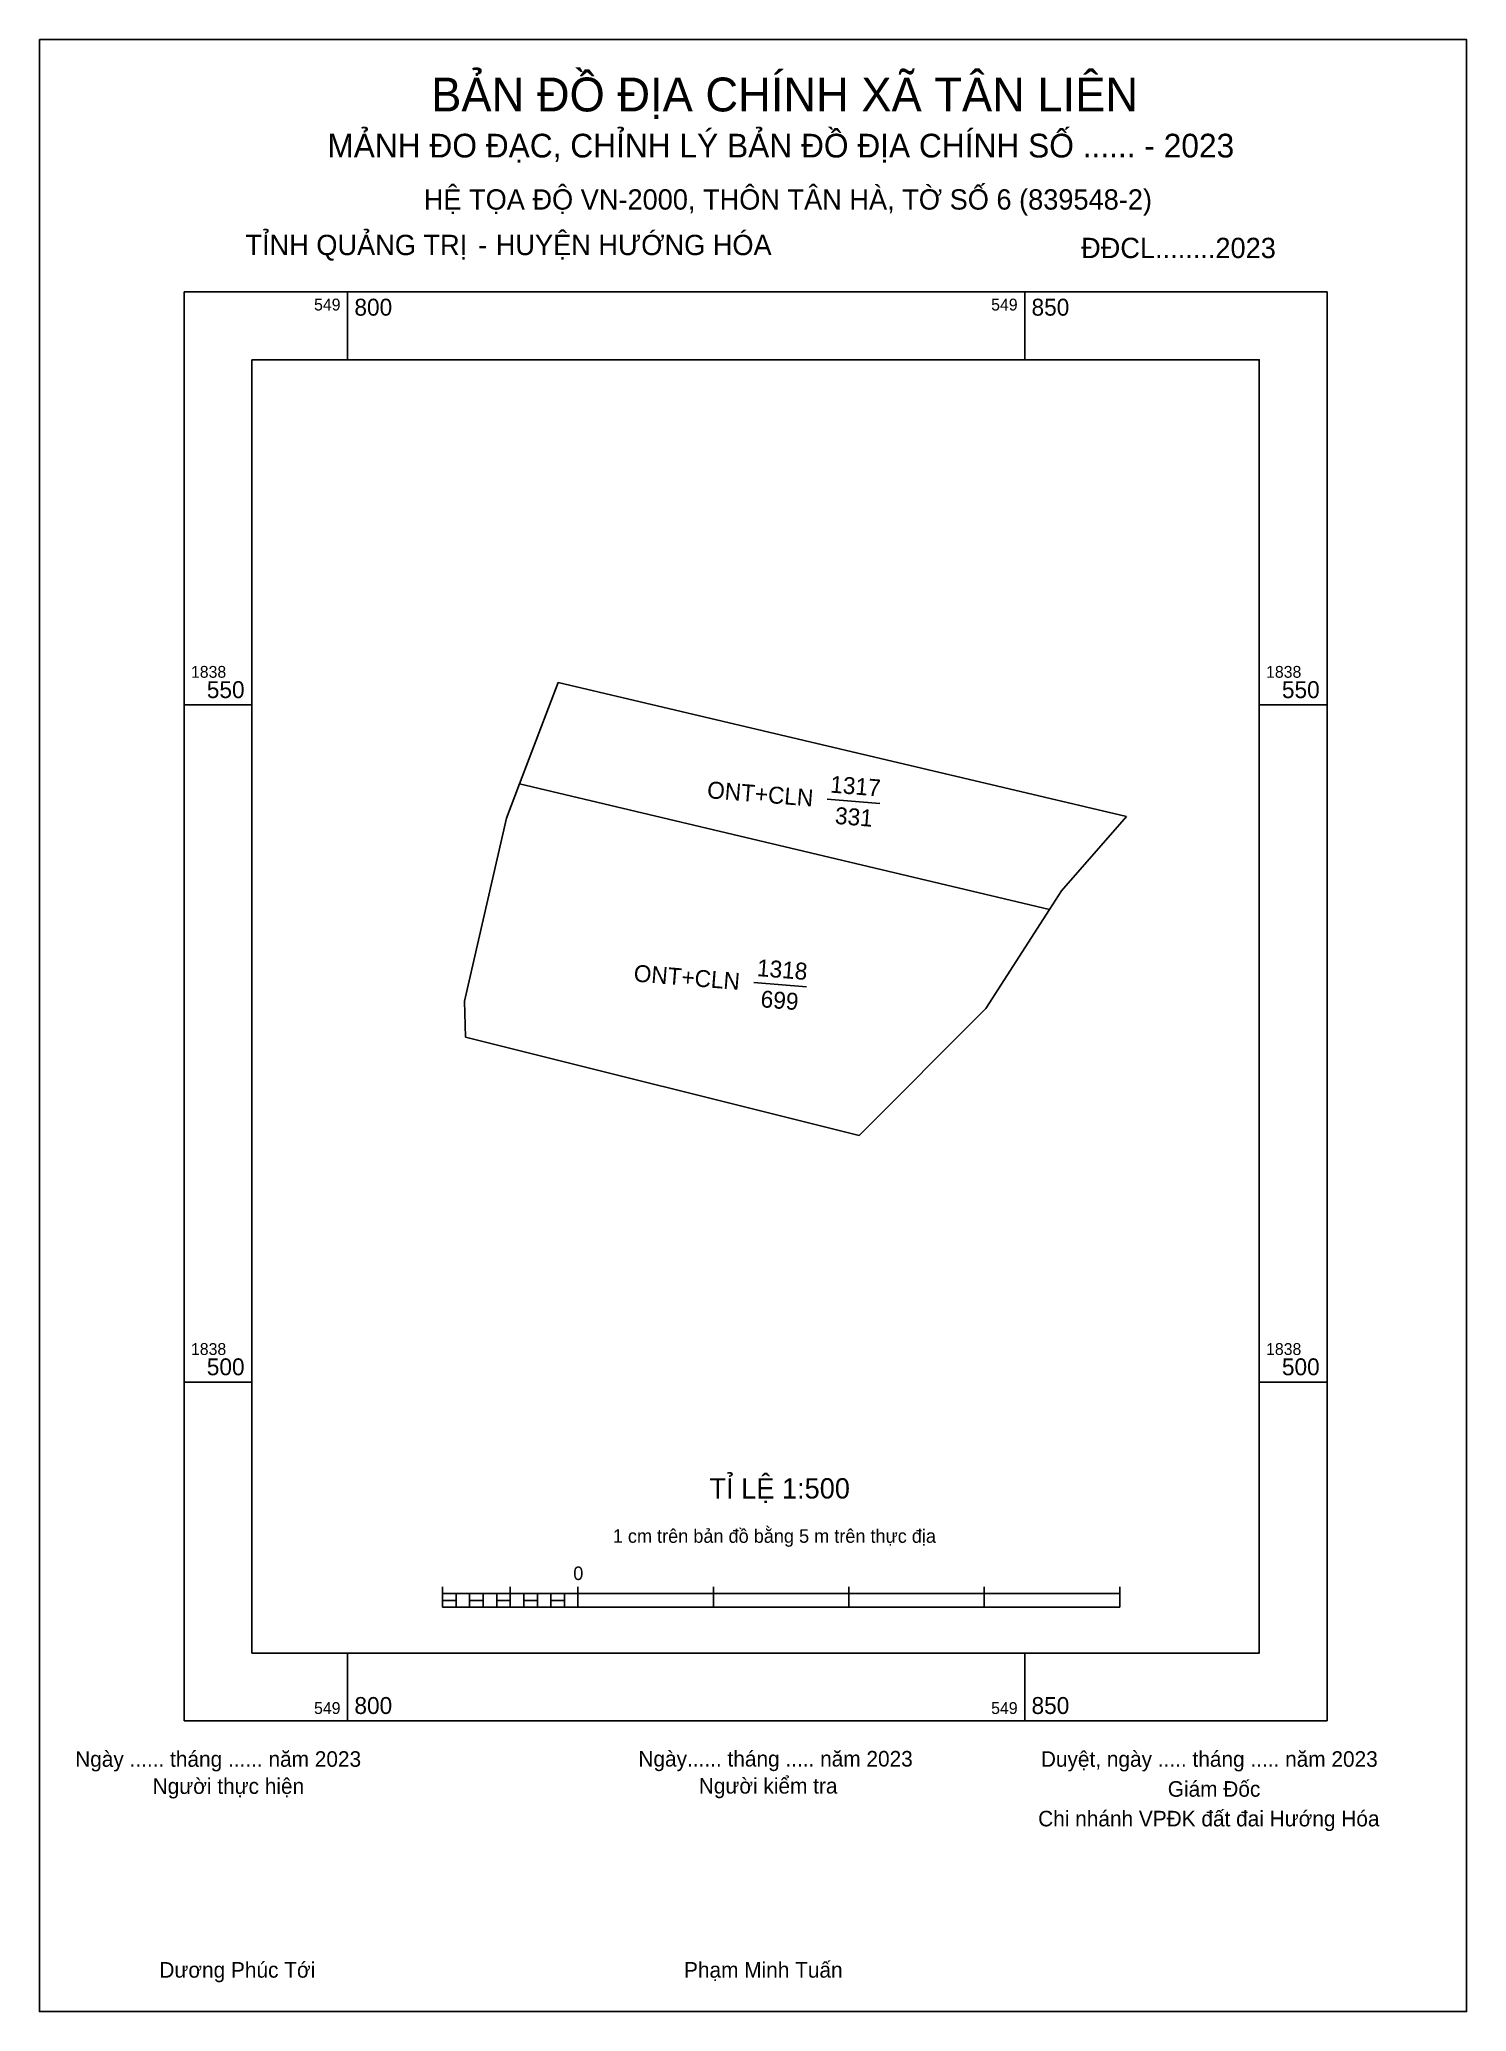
# Model space of a CAD drawing. Extents: x 549777 to 549883, y 1838454 to 1838599.
import ezdxf

# ---------------------------------------------------------------- set-up
doc = ezdxf.new("R2010")
doc.units = 0
for name, color, linetype in [('Level 1', 7, 'Continuous'), ('Level 10', 7, 'Continuous'), ('Level 13', 7, 'Continuous'), ('Level 2', 7, 'Continuous'), ('Level 6', 7, 'Continuous'), ('Level 62', 7, 'Continuous'), ('Level 63', 7, 'Continuous'), ('Level 9', 7, 'Continuous')]:
    doc.layers.add(name, color=color, linetype=linetype)

msp = doc.modelspace()

# ---------------------------------------------------------------- linework, layer by layer
at = {"layer": 'Level 1'}
msp.add_line((549882.62, 1838453.52), (549882.62, 1838453.52), dxfattribs=at)
at = {"layer": 'Level 10'}
for p, q in [((549812.69, 1838544.18), (549815.54, 1838551.66)), ((549857.52, 1838541.77), (549815.54, 1838551.66)), ((549857.52, 1838541.77), (549852.71, 1838536.26)), ((549851.83, 1838534.89), (549852.71, 1838536.26))]:
    msp.add_line(p, q, dxfattribs=at)
msp.add_lwpolyline([(549851.83, 1838534.89), (549847.13, 1838527.57), (549837.77, 1838518.21), (549808.71, 1838525.47), (549808.64, 1838528.13), (549811.72, 1838541.63), (549812.69, 1838544.18)], close=True, dxfattribs=at)
at = {"layer": 'Level 2'}
msp.add_lwpolyline([(549777.24, 1838599.13), (549882.62, 1838599.13), (549882.62, 1838453.52), (549777.24, 1838453.52)], close=True, dxfattribs=at)
at = {"layer": 'Level 62'}
msp.add_lwpolyline([(549792.93, 1838575.49), (549867.32, 1838575.49), (549867.32, 1838479.99), (549792.93, 1838479.99)], close=True, dxfattribs=at)
at = {"layer": 'Level 63'}
for p, q in [((549777.24, 1838596.63), (549777.24, 1838599.13)), ((549777.24, 1838599.13), (549779.74, 1838599.13)), ((549777.24, 1838596.63), (549777.24, 1838599.13)), ((549777.24, 1838599.13), (549779.74, 1838599.13)), ((549880.12, 1838599.13), (549882.62, 1838599.13)), ((549880.12, 1838599.13), (549882.62, 1838599.13)), ((549882.62, 1838599.13), (549882.62, 1838596.63)), ((549882.62, 1838599.13), (549882.62, 1838596.63)), ((549777.24, 1838596.63), (549777.24, 1838596.63)), ((549777.24, 1838596.63), (549777.24, 1838596.63)), ((549800, 1838580.49), (549800, 1838575.49)), ((549850, 1838580.49), (549850, 1838575.49)), ((549787.93, 1838550), (549792.93, 1838550)), ((549867.32, 1838550), (549872.32, 1838550)), ((549787.93, 1838500), (549792.93, 1838500)), ((549867.32, 1838500), (549872.32, 1838500)), ((549807.01, 1838484.88), (549807.01, 1838483.38)), ((549807.01, 1838484.38), (549857.01, 1838484.38)), ((549808.01, 1838484.38), (549808.01, 1838483.38)), ((549809.01, 1838484.38), (549809.01, 1838483.38)), ((549810.01, 1838484.38), (549810.01, 1838483.38)), ((549811.01, 1838484.38), (549811.01, 1838483.38)), ((549812.01, 1838484.88), (549812.01, 1838483.38)), ((549812.01, 1838484.38), (549812.01, 1838483.38)), ((549813.01, 1838484.38), (549813.01, 1838483.38)), ((549814.01, 1838484.38), (549814.01, 1838483.38)), ((549815.01, 1838484.38), (549815.01, 1838483.38)), ((549816.01, 1838484.38), (549816.01, 1838483.38)), ((549817.01, 1838484.88), (549817.01, 1838483.38)), ((549817.01, 1838484.38), (549817.01, 1838483.38)), ((549827.01, 1838484.88), (549827.01, 1838483.38)), ((549837.01, 1838484.88), (549837.01, 1838483.38)), ((549847.01, 1838484.88), (549847.01, 1838483.38)), ((549857.01, 1838484.88), (549857.01, 1838483.38)), ((549807.01, 1838483.38), (549857.01, 1838483.38)), ((549800, 1838479.99), (549800, 1838474.99)), ((549850, 1838479.99), (549850, 1838474.99)), ((549777.24, 1838453.52), (549777.24, 1838456.02)), ((549777.24, 1838453.52), (549777.24, 1838456.02)), ((549882.62, 1838456.02), (549882.62, 1838453.52)), ((549882.62, 1838456.02), (549882.62, 1838453.52)), ((549779.74, 1838453.52), (549777.24, 1838453.52)), ((549779.74, 1838453.52), (549777.24, 1838453.52)), ((549882.62, 1838453.52), (549880.12, 1838453.52)), ((549882.62, 1838453.52), (549880.12, 1838453.52))]:
    msp.add_line(p, q, dxfattribs=at)
for points in [[(549787.93, 1838580.49), (549787.93, 1838474.99), (549872.32, 1838474.99), (549872.32, 1838580.49)], [(549807.01, 1838483.88), (549808.01, 1838483.88), (549808.01, 1838483.38), (549807.01, 1838483.38)], [(549807.01, 1838483.88), (549808.01, 1838483.88), (549808.01, 1838483.38), (549807.01, 1838483.38)], [(549809.01, 1838483.88), (549810.01, 1838483.88), (549810.01, 1838483.38), (549809.01, 1838483.38)], [(549811.01, 1838483.88), (549812.01, 1838483.88), (549812.01, 1838483.38), (549811.01, 1838483.38)], [(549813.01, 1838483.88), (549814.01, 1838483.88), (549814.01, 1838483.38), (549813.01, 1838483.38)], [(549815.01, 1838483.88), (549816.01, 1838483.88), (549816.01, 1838483.38), (549815.01, 1838483.38)]]:
    msp.add_lwpolyline(points, close=True, dxfattribs=at)
at = {"layer": 'Level 9'}
for p, q in [((549835.41, 1838543.03), (549839.31, 1838542.71)), ((549829.99, 1838529.49), (549833.89, 1838529.17))]:
    msp.add_line(p, q, dxfattribs=at)

# ---------------------------------------------------------------- texts
at = {"layer": 'Level 13'}
for s, p in [('ONT+CLN', (549826.51, 1838543.12)), ('1317', (549835.6, 1838543.53)), ('331', (549835.95, 1838541.22)), ('ONT+CLN', (549821.09, 1838529.58)), ('1318', (549830.19, 1838529.98)), ('699', (549830.46, 1838527.68))]:
    msp.add_text(s, height=1.25, rotation=355.4004, dxfattribs=at).set_placement(p)
at = {"layer": 'Level 6'}
for s, p in [('HỆ TỌA ÐỘ VN-2000, THÔN TÂN HÀ, TỜ SỐ 6 (839548-2)', (549805.62, 1838586.57)), ('TỈ LỆ 1:500', (549826.72, 1838491.4))]:
    msp.add_text(s, height=1.5, dxfattribs=at).set_placement(p)
at = {"layer": 'Level 63'}
for s, height, p in [('BẢN ĐỒ ĐỊA CHÍNH XÃ TÂN LIÊN', 2.5, (549806.17, 1838593.82)), ('MẢNH ĐO ĐẠC, CHỈNH LÝ BẢN ĐỒ ÐỊA CHÍNH SỐ ...... - 2023', 1.75, (549798.5, 1838590.42)), ('TỈNH QUẢNG TRỊ', 1.5, (549792.45, 1838583.21)), (' HUYỆN HƯỚNG HÓA', 1.5, (549810.38, 1838583.21)), ('ĐĐCL........2023', 1.5, (549854.16, 1838582.99)), ('-', 1.5, (549809.64, 1838583.21)), ('549', 0.875, (549797.52, 1838579.12)), ('800', 1.25, (549800.5, 1838578.74)), ('549', 0.875, (549847.52, 1838579.12)), ('850', 1.25, (549850.5, 1838578.74)), ('1838', 0.875, (549788.43, 1838552)), ('1838', 0.875, (549867.82, 1838552)), ('550', 1.25, (549789.6, 1838550.5)), ('550', 1.25, (549868.99, 1838550.5)), ('1838', 0.875, (549788.43, 1838502)), ('1838', 0.875, (549867.82, 1838502)), ('500', 1.25, (549789.6, 1838500.5)), ('500', 1.25, (549868.99, 1838500.5)), ('1 cm trên bản đồ bằng 5 m trên thực địa', 1, (549819.58, 1838488.13)), ('0', 1, (549816.66, 1838485.38)), ('549', 0.875, (549797.52, 1838475.49)), ('800', 1.25, (549800.5, 1838475.49)), ('549', 0.875, (549847.52, 1838475.49)), ('850', 1.25, (549850.5, 1838475.49)), ('Ngày ...... tháng ...... năm 2023', 1.15, (549779.88, 1838471.59)), ('Ngày...... tháng ..... năm 2023', 1.15, (549821.47, 1838471.61)), ('Duyệt, ngày ..... tháng ..... năm 2023', 1.15, (549851.19, 1838471.59)), ('Người thực hiện', 1.15, (549785.6, 1838469.59)), ('Người kiểm tra', 1.15, (549825.93, 1838469.61)), ('Giám Đốc', 1.15, (549860.56, 1838469.38)), ('Chi nhánh VPĐK đất đai Hướng Hóa', 1.15, (549850.99, 1838467.19)), ('Dương Phúc Tới', 1.15, (549786.1, 1838456.02)), ('Phạm Minh Tuấn', 1.15, (549824.84, 1838456.02))]:
    msp.add_text(s, height=height, dxfattribs=at).set_placement(p)

doc.saveas('drawing.dxf')
